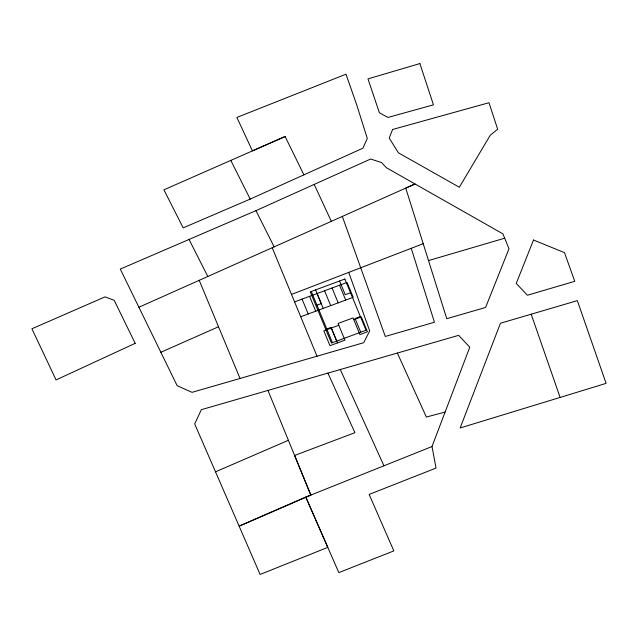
<?xml version="1.0" encoding="UTF-8"?>
<svg xmlns="http://www.w3.org/2000/svg" width="638" height="638" viewBox="0 0 638 638"><rect width="100%" height="100%" fill="white"/><g stroke="black" fill="none" stroke-linecap="round" stroke-linejoin="round"><path stroke-width="0.96" d="M432.006 446.536L305.793 497.098L338.834 572.613L393.829 550.905L369.147 494.426L436.041 468.077L432.006 446.536L469.775 347.192L458.65 335.349L201.345 409.676L194.686 423.919L260.113 574.439L327.796 547.364L305.793 497.098L239.146 526.159L310.834 495.072L294.62 455.452L354.903 432.676L327.924 373.118M285.13 136.508L163.918 189.821L183.186 227.87L250.192 199.104L362.855 148.223L367.297 138.43L356.77 105.007L345.987 74.199L236.873 117.448L252.433 150.887L285.13 136.508L303.903 174.852M348.739 272.386L369.705 330.955L363.708 342.702L192.046 392.338L177.149 385.687L120.279 269.076L255.966 210.636L370.646 159.022L381.572 162.586L386.461 167.754L502.927 233.875L508.988 248.78L485.598 307.46L446.76 318.689L405.752 188.106L415.035 183.967L138.909 307.245M160.864 352.272L218.523 326.752M215.508 471.825L288.392 440.3M291.494 294.437L423.225 243.692M294.573 301.886L347.048 282.427L353.189 297.292L300.713 316.751M316.966 305.195L321.249 303.608L315.579 289.899M350.533 292.746L345.238 294.708L339.568 280.999M326.792 328.985L331.074 327.398L336.736 341.107M360.358 316.528L355.063 318.498L360.725 332.207M338.81 325.268L323.817 330.835L329.958 345.7L344.951 340.134L338.068 323.466L353.061 317.907L359.944 334.575L367.44 331.8L361.299 316.934L353.803 319.71M560.108 397.434L460.15 427.962L500.447 323.243L577.342 300.634L606.1 383.374L560.108 397.434L531.191 314.207M428.505 260.591L504.69 238.205M445.109 412.092L426.359 417.029L397.354 353.061M189.023 239.386L207.813 276.493M230.804 160.409L250.192 199.104M255.966 210.636L274.125 246.866M314.199 184.43L331.321 221.338M340.317 369.546L383.948 465.788M199.208 280.313L240.032 378.47M339.552 285.202L345.692 300.067M332.055 287.985L338.196 302.851M324.559 290.769L330.699 305.634M317.062 293.544L323.203 308.409M331.313 328.052L337.454 342.917M311.304 291.486L332.454 342.694M309.566 296.327L315.706 311.192M302.069 299.11L308.21 313.976M272.211 247.727L317.014 356.211M267.96 390.424L310.834 495.072M342.327 216.41L385.296 336.449L434.446 322.254L411.239 248.31M392.609 129.474L389.212 138.095L398.463 152.857L459.328 187.245L490.223 135.296L497.672 129.203L488.979 102.726L392.609 129.474M533.52 240.016L516.23 283.416L527.427 295.242L574.766 281.326L564.478 252.64L533.52 240.016M135.184 343.34L56.056 379.929L31.9 328.777L105.015 296.877L114.194 300.307L135.184 343.34M344.871 279.037L310.283 291.861L331.433 343.069L366.029 330.245L344.871 279.037M419.884 63.561L367.982 78.889L379.387 112.782L387.976 117.44L433.449 104.839L419.884 63.561"/></g></svg>
